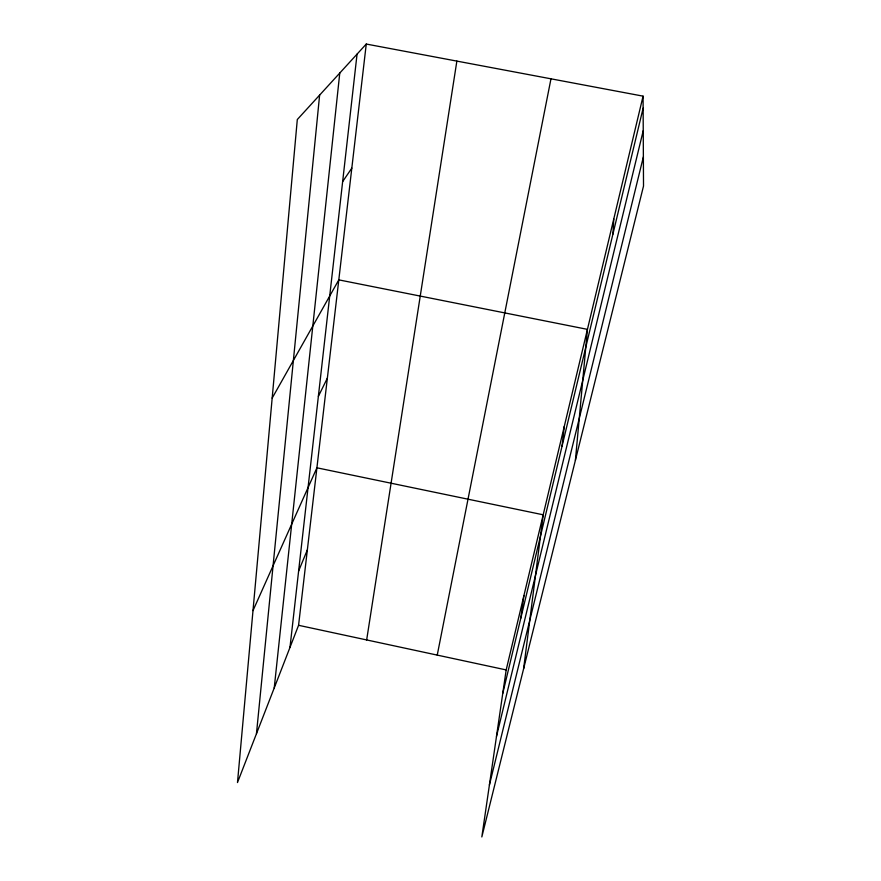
<?xml version="1.0" encoding="UTF-8"?>
<svg xmlns="http://www.w3.org/2000/svg" width="881" height="881" viewBox="0 0 881 881"><rect width="100%" height="100%" fill="white"/><g stroke="black" fill="none" stroke-linecap="round" stroke-linejoin="round"><path stroke-width="1.32" d="M612.901 234.192L613.782 218.94M575.403 460.278L587.44 329.362L338.811 279.872L272.163 398.124M256.459 733.708L319.616 95.104M274.233 687.962L339.769 73.046M289.981 647.425L357.058 54.137M562.056 446.182L564.28 426.404M366.265 44.05L297.304 119.53L237.485 782.559L298.571 625.301L366.265 44.05L643.075 96.15L643.515 186.067L481.83 836.95L506.179 669.923L643.075 96.15M523.622 668.723L543.192 514.801L316.918 467.811L252.99 610.621M520.803 618.187L523.898 595.666M366.661 639.936L456.865 61.097M437.24 655.112L550.977 78.816M502.765 693.38L643.13 108.132M496.488 736.406L643.24 130.63M489.407 785.004L643.372 156.906M298.626 570.987L307.359 549.876M318.371 396.362L327.358 378.169M342.643 181.607L351.816 168.139M298.571 625.301L506.179 669.923"/></g></svg>
